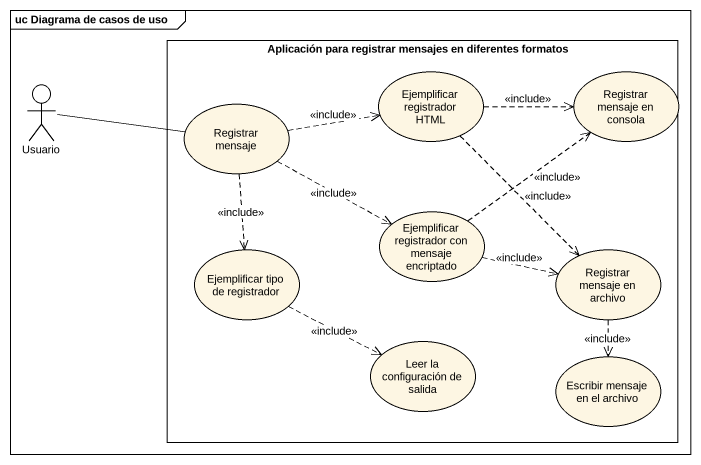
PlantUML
@startuml
mainframe uc Diagrama de casos de uso
rectangle "Aplicación para registrar mensajes en diferentes formatos" as Aplicación_para_registrar {
  usecase "Ejemplificar registrador HTML" as Ejemplificar_registrador
  usecase "Registrar mensaje en consola" as Registrar_mensaje_en_consola
  usecase "Registrar mensaje" as Registrar_mensaje
  usecase "Ejemplificar registrador con mensaje encriptado" as Ejemplificar_registrador_2
  usecase "Ejemplificar tipo de registrador" as Ejemplificar_tipo_de
  usecase "Registrar mensaje en archivo" as Registrar_mensaje_en_archivo
  usecase "Leer la configuración de salida" as Leer_la_configuración_de
  usecase "Escribir mensaje en el archivo" as Escribir_mensaje_en_el
}
actor Usuario
Ejemplificar_registrador .right.> Registrar_mensaje_en_consola : <<include>>
Ejemplificar_registrador ..> Registrar_mensaje_en_archivo : <<include>>
Usuario -right- Registrar_mensaje
Registrar_mensaje .right.> Ejemplificar_registrador : <<include>>
Registrar_mensaje .right.> Ejemplificar_registrador_2 : <<include>>
Registrar_mensaje ..> Ejemplificar_tipo_de : <<include>>
Ejemplificar_registrador_2 .up.> Registrar_mensaje_en_consola : <<include>>
Ejemplificar_registrador_2 .right.> Registrar_mensaje_en_archivo : <<include>>
Ejemplificar_tipo_de .right.> Leer_la_configuración_de : <<include>>
Registrar_mensaje_en_archivo ..> Escribir_mensaje_en_el : <<include>>
@enduml
